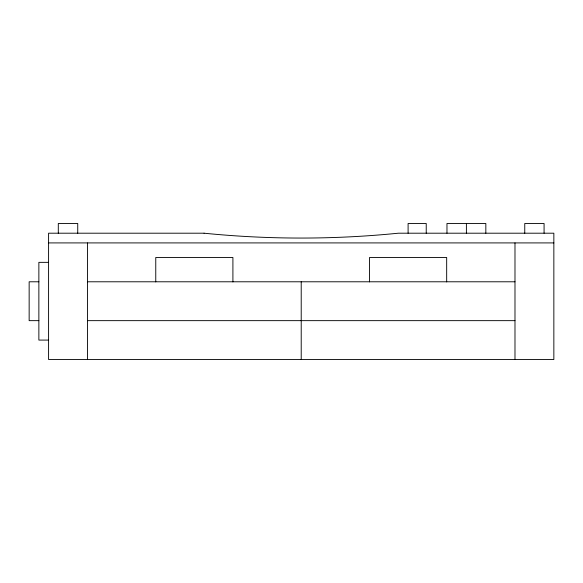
<?xml version="1.0" encoding="UTF-8"?>
<svg xmlns="http://www.w3.org/2000/svg" width="583" height="583" viewBox="0 0 583 583"><rect width="100%" height="100%" fill="white"/><g stroke="black" fill="none" stroke-linecap="round" stroke-linejoin="round"><path stroke-width="0.87" d="M48.586 242.914L553.85 242.914M48.586 262.35L38.864 262.35L38.864 340.086L48.586 340.086M38.864 281.786L29.15 281.786L29.15 320.65L38.864 320.65M87.45 281.786L514.986 281.786M87.45 320.65L514.986 320.65M544.077 233.2L544.077 223.486L524.758 223.486L524.758 233.2M514.986 242.914L514.986 359.514M485.836 233.2L485.836 223.486L446.972 223.486L446.972 233.2M466.4 223.486L466.4 233.2M446.673 281.895L446.673 257.489L369.527 257.489L369.527 281.895M426.231 233.2L426.231 223.486L408.1 223.486L408.1 233.2M301.214 281.786L301.214 359.514M232.909 281.895L232.909 257.489L155.763 257.489L155.763 281.895M87.45 242.914L87.45 359.514M77.736 233.2L77.736 223.486L58.3 223.486L58.3 233.2M204.05 233.2L48.586 233.2L48.586 359.514L553.85 359.514L553.85 233.2L398.386 233.2A974.098 974.098 0 0 1 204.05 233.2"/></g></svg>
